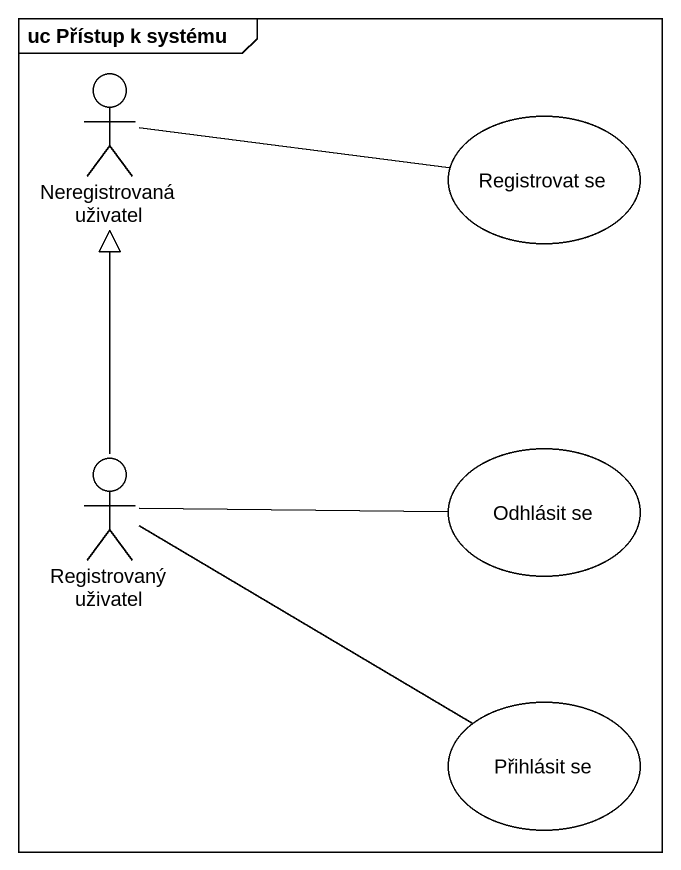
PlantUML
@startuml
mainframe uc Přístup k systému
actor "Neregistrovaná uživatel" as Neregistrovaná_uživatel
usecase "Registrovat se" as Registrovat_se
actor "Registrovaný uživatel" as Registrovaný_uživatel
usecase "Odhlásit se" as Odhlásit_se
usecase "Přihlásit se" as Přihlásit_se
Neregistrovaná_uživatel -right- Registrovat_se
Registrovaný_uživatel -up-|> Neregistrovaná_uživatel
Registrovaný_uživatel -right- Odhlásit_se
Registrovaný_uživatel -right- Přihlásit_se
@enduml
